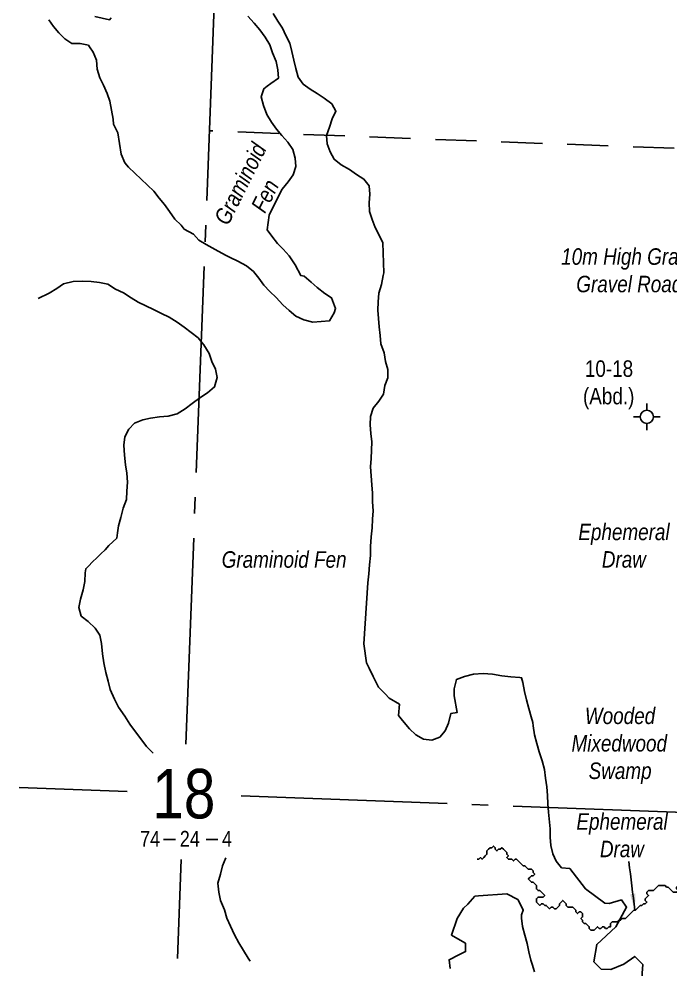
# Model space of a CAD drawing. Extents: x 329857 to 337194, y 6142471 to 6144607.
# Drawn here: x 329857 to 330252, y 6143593 to 6144173 of the extents above; entities that cross this region are included whole.
import ezdxf
from ezdxf.enums import TextEntityAlignment as Align

# ---------------------------------------------------------------- set-up
doc = ezdxf.new("R2010")
doc.units = 0
doc.header["$LTSCALE"] = 5
for name, pattern in [('foc-LSD', [8, 5, -3]), ('foc-QUARTERLINE', [33, 25, -3, 2, -3]), ('foc-TOPO-ephemeral', [6.25, 3.125, -0.625, 0.625, -0.625, 0.625, -0.625])]:
    doc.linetypes.add(name, pattern=pattern)
for name, color, linetype in [('10', 1, 'Continuous'), ('9', 3, 'Continuous'), ('F-WS-S', 8, 'Continuous'), ('L-QSEC', 8, 'foc-QUARTERLINE'), ('L-SECLBL', 7, 'Continuous'), ('L-SECTION-LSD', 7, 'foc-LSD'), ('T-CREEK', 48, 'Continuous'), ('T-DRAW', 48, 'foc-TOPO-ephemeral'), ('T-WATER-T', 48, 'Continuous'), ('WETLAND', 143, 'Continuous'), ('WETLAND-T', 146, 'Continuous')]:
    doc.layers.add(name, color=color, linetype=linetype)
doc.layers.add('F-WS-T', color=190, linetype='Continuous', lineweight=9)
doc.layers.add('T-TEXT', color=48, linetype='Continuous', lineweight=18)
doc.styles.add('80CG', font='ARIALN.TTF', dxfattribs={"height": 10})
doc.styles.add('80L', font='ARIALN.TTF', dxfattribs={"height": 10})
doc.styles.add('foc-LtypeFont', font='ARIALN.TTF', dxfattribs={"height": 7.35})
doc.styles.add('SIMPLEX', font='ARIALN.TTF')
doc.linetypes.add('foc-TOPO-flowdirection-NOLINE', pattern='A,0,[">",foc-LtypeFont,S=0.3,R=0,X=0,Y=-0.945],-20,[">",foc-LtypeFont,S=0.3,R=0,X=0,Y=-0.945],0', length=20)
doc.dimstyles.new('Compass 5 000', dxfattribs={"dimscale": 5, "dimtxt": 9, "dimasz": 2, "dimexe": 0.2, "dimexo": 0.0625, "dimgap": 0.5, "dimtad": 0, "dimtih": 1, "dimtoh": 1, "dimzin": 0, "dimdsep": 46, "dimtxsty": '80CG', "dimcen": 0.1, "dimse1": 1, "dimse2": 1, "dimclrd": 256, "dimclrt": 256, "dimaunit": 1, "dimadec": 4, "dimazin": 0, "dimtfac": 0.06, "dimtofl": 0, "dimtmove": 0, "dimatfit": 1, "dimfxl": 0.2, "dimtolj": 1, "dimtzin": 0, "dimlwd": -1, "dimarcsym": 0})

# ---------------------------------------------------------------- blocks, each defined once
blk = doc.blocks.new('L-SECLBL')
at = {"layer": '9', "color": 7}
for p, q in [((-5.08, -27.83), (-12.29, -27.83)), ((20.7, -27.83), (13.5, -27.83))]:
    blk.add_line(p, q, dxfattribs=at)
at = {"layer": '10', "color": 2, "style": 'SIMPLEX'}
blk.add_attdef('SEC', text='', height=30, dxfattribs=at).set_placement((0, 0), align=Align.MIDDLE)
at = {"layer": '10', "color": 5, "style": '80L'}
blk.add_attdef('TWP', text='', height=9.5, dxfattribs=at).set_placement((-14.43, -27.37), align=Align.MIDDLE_RIGHT)
blk.add_attdef('RGE', text='', height=9.5, dxfattribs=at).set_placement((3.62, -27.37), align=Align.MIDDLE_CENTER)
blk.add_attdef('MER', text='', height=9.5, dxfattribs=at).set_placement((23.17, -27.37), align=Align.MIDDLE_LEFT)
blk = doc.blocks.new('GABD')
for p, q in [((0, 0.81), (0, 1.62)), ((-0.81, 0), (-1.62, 0)), ((1.62, 0), (0.81, 0)), ((0, -0.81), (0, -1.62))]:
    blk.add_line(p, q)
blk.add_circle((0, 0), 0.8)

msp = doc.modelspace()

# ---------------------------------------------------------------- linework, layer by layer
at = {"layer": 'L-QSEC', "flags": 128}
for points in [[(329957.763, 6143733.247), (329987.65, 6144507.258)], [(329856.691, 6143707.031), (329922.181, 6143704.566)], [(329991.405, 6143701.961), (330758.261, 6143673.101)], [(329952.747, 6143603.36), (329955.062, 6143663.311)]]:
    msp.add_lwpolyline(points, dxfattribs=at)
at = {"layer": 'L-SECTION-LSD', "flags": 128}
msp.add_lwpolyline([(330773.71, 6144075.091), (329972.128, 6144105.264)], dxfattribs=at)
at = {"layer": 'T-CREEK', "linetype": 'foc-TOPO-flowdirection-NOLINE', "flags": 128}
msp.add_lwpolyline([(330338.5, 6143660.5), (330337.5, 6143659.5), (330337.5, 6143658.5), (330338.5, 6143657.5), (330338.5, 6143656.5), (330339.5, 6143655.5), (330339.5, 6143654.5), (330339.5, 6143653.5), (330338.5, 6143652.5), (330338.5, 6143651.5), (330337.5, 6143650.5), (330336.5, 6143649.5), (330336.5, 6143648.5), (330336.5, 6143647.5), (330335.5, 6143646.5), (330334.5, 6143645.5), (330334.5, 6143644.5), (330333.5, 6143643.5), (330332.5, 6143642.5), (330331.5, 6143641.5), (330330.5, 6143642.5), (330329.5, 6143642.5), (330328.5, 6143643.5), (330327.5, 6143642.5), (330326.5, 6143641.5), (330326.5, 6143640.5), (330325.5, 6143639.5), (330324.5, 6143638.5), (330323.5, 6143638.5), (330322.5, 6143638.5), (330321.5, 6143639.5), (330321.5, 6143640.5), (330320.5, 6143641.5), (330319.5, 6143640.5), (330319.5, 6143639.5), (330318.5, 6143638.5), (330317.5, 6143639.5), (330316.5, 6143640.5), (330315.5, 6143640.5), (330314.5, 6143639.5), (330313.5, 6143638.5), (330312.5, 6143637.5), (330311.5, 6143636.5), (330310.5, 6143636.5), (330309.5, 6143637.5), (330308.5, 6143638.5), (330307.5, 6143638.5), (330306.5, 6143639.5), (330305.5, 6143640.5), (330304.5, 6143640.5), (330303.5, 6143639.5), (330302.5, 6143640.5), (330301.5, 6143640.5), (330300.5, 6143640.5), (330299.5, 6143640.5), (330298.5, 6143641.5), (330297.5, 6143642.5), (330297.5, 6143643.5), (330296.5, 6143644.5), (330295.5, 6143643.5), (330294.5, 6143643.5), (330293.5, 6143642.5), (330292.5, 6143642.5), (330291.5, 6143643.5), (330290.5, 6143644.5), (330289.5, 6143644.5), (330288.5, 6143643.5), (330287.5, 6143642.5), (330286.5, 6143643.5), (330285.5, 6143644.5), (330285.5, 6143645.5), (330284.5, 6143645.5), (330283.5, 6143646.5), (330282.5, 6143647.5), (330281.5, 6143648.5), (330280.5, 6143647.5), (330279.5, 6143646.5), (330278.5, 6143646.5), (330277.5, 6143647.5), (330276.5, 6143647.5), (330275.5, 6143647.5), (330274.5, 6143646.5), (330275.5, 6143645.5), (330274.5, 6143644.5), (330273.5, 6143644.5), (330272.5, 6143644.5), (330271.5, 6143645.5), (330270.5, 6143645.5), (330269.5, 6143646.5), (330268.5, 6143646.5), (330267.5, 6143647.5), (330266.5, 6143647.5), (330265.5, 6143647.5), (330264.5, 6143647.5), (330263.5, 6143647.5), (330262.5, 6143647.5), (330261.5, 6143648.5), (330260.5, 6143649.5), (330259.5, 6143649.5), (330258.5, 6143650.5), (330257.5, 6143650.5), (330257.5, 6143649.5), (330257.5, 6143648.5), (330256.5, 6143647.5), (330255.5, 6143646.5), (330255.5, 6143645.5), (330256.5, 6143644.5), (330255.5, 6143643.5), (330254.5, 6143643.5), (330253.5, 6143643.5), (330252.5, 6143644.5), (330251.5, 6143645.5), (330250.5, 6143646.5), (330249.5, 6143646.5), (330248.5, 6143647.5), (330247.5, 6143647.5), (330246.5, 6143647.5), (330245.5, 6143647.5), (330244.5, 6143647.5), (330243.5, 6143646.5), (330242.5, 6143645.5), (330241.5, 6143644.5), (330240.5, 6143644.5), (330239.5, 6143644.5), (330238.5, 6143644.5), (330237.5, 6143643.5), (330237.5, 6143642.5), (330238.5, 6143641.5), (330237.5, 6143640.5), (330236.5, 6143639.5), (330236.5, 6143638.5), (330237.5, 6143637.5), (330236.5, 6143636.5), (330235.5, 6143636.5), (330234.5, 6143635.5), (330233.5, 6143635.5), (330232.5, 6143634.5), (330231.5, 6143633.5), (330230.5, 6143632.5), (330229.5, 6143632.5), (330228.5, 6143631.5), (330227.5, 6143630.5), (330226.5, 6143629.5), (330225.5, 6143628.5), (330224.5, 6143627.5), (330223.5, 6143627.5), (330222.5, 6143627.5), (330221.5, 6143626.5), (330220.5, 6143626.5), (330219.5, 6143625.5), (330218.5, 6143625.5), (330217.5, 6143625.5), (330216.5, 6143625.5), (330215.5, 6143624.5), (330215.5, 6143623.5), (330215.5, 6143622.5), (330214.5, 6143622.5), (330213.5, 6143621.5), (330212.5, 6143621.5), (330211.5, 6143622.5), (330210.5, 6143622.5), (330209.5, 6143621.5), (330208.5, 6143621.5), (330207.5, 6143622.5), (330206.5, 6143621.5), (330205.5, 6143620.5), (330204.5, 6143620.5), (330203.5, 6143620.5), (330202.5, 6143621.5), (330202.5, 6143622.5), (330201.5, 6143623.5), (330200.5, 6143624.5), (330199.5, 6143624.5), (330198.5, 6143625.5), (330198.5, 6143626.5), (330197.5, 6143627.5), (330198.5, 6143628.5), (330198.5, 6143629.5), (330198.5, 6143630.5), (330197.5, 6143631.5), (330196.5, 6143631.5), (330195.5, 6143630.5), (330194.5, 6143631.5), (330194.5, 6143632.5), (330193.5, 6143633.5), (330192.5, 6143634.5), (330191.5, 6143634.5), (330190.5, 6143634.5), (330189.5, 6143634.5), (330188.5, 6143635.5), (330188.5, 6143636.5), (330187.5, 6143637.5), (330186.5, 6143638.5), (330185.5, 6143637.5), (330184.5, 6143636.5), (330184.5, 6143635.5), (330183.5, 6143634.5), (330182.5, 6143633.5), (330181.5, 6143633.5), (330180.5, 6143634.5), (330179.5, 6143634.5), (330178.5, 6143633.5), (330177.5, 6143634.5), (330176.5, 6143635.5), (330175.5, 6143635.5), (330174.5, 6143636.5), (330173.5, 6143636.5), (330172.5, 6143635.5), (330171.5, 6143636.5), (330170.5, 6143637.5), (330170.5, 6143638.5), (330170.5, 6143639.5), (330171.5, 6143640.5), (330172.5, 6143640.5), (330173.5, 6143640.5), (330174.5, 6143640.5), (330175.5, 6143641.5), (330174.5, 6143642.5), (330173.5, 6143643.5), (330172.5, 6143644.5), (330171.5, 6143644.5), (330170.5, 6143645.5), (330170.5, 6143646.5), (330170.5, 6143647.5), (330169.5, 6143648.5), (330168.5, 6143649.5), (330167.5, 6143649.5), (330166.5, 6143650.5), (330165.5, 6143651.5), (330166.5, 6143652.5), (330167.5, 6143653.5), (330168.5, 6143653.5), (330169.5, 6143654.5), (330168.5, 6143655.5), (330168.5, 6143656.5), (330167.5, 6143657.5), (330166.5, 6143657.5), (330165.5, 6143657.5), (330164.5, 6143658.5), (330163.5, 6143659.5), (330162.5, 6143659.5), (330161.5, 6143660.5), (330160.5, 6143661.5), (330159.5, 6143662.5), (330158.5, 6143663.5), (330157.5, 6143663.5), (330156.5, 6143662.5), (330155.5, 6143663.5), (330154.5, 6143663.5), (330153.5, 6143663.5), (330152.5, 6143664.5), (330153.5, 6143665.5), (330152.5, 6143666.5), (330152.5, 6143667.5), (330151.5, 6143668.5), (330150.5, 6143669.5), (330149.5, 6143670.5), (330148.5, 6143669.5), (330147.5, 6143669.5), (330146.5, 6143668.5), (330145.5, 6143669.5), (330145.5, 6143670.5), (330144.5, 6143671.5), (330143.5, 6143670.5), (330142.5, 6143670.5), (330141.5, 6143669.5), (330140.5, 6143668.5), (330140.5, 6143667.5), (330140.5, 6143666.5), (330139.5, 6143665.5), (330138.5, 6143664.5), (330137.5, 6143663.5), (330136.5, 6143664.5), (330135.5, 6143663.5), (330134.5, 6143663.5)], dxfattribs=at)
at = {"layer": 'T-DRAW'}
msp.add_lwpolyline([(330134.5, 6143663.5), (330135.5, 6143663.5), (330136.5, 6143664.5), (330137.5, 6143663.5), (330138.5, 6143664.5), (330139.5, 6143665.5), (330140.5, 6143666.5), (330140.5, 6143667.5), (330140.5, 6143668.5), (330141.5, 6143669.5), (330142.5, 6143670.5), (330143.5, 6143670.5), (330144.5, 6143671.5), (330145.5, 6143670.5), (330145.5, 6143669.5), (330146.5, 6143668.5), (330147.5, 6143669.5), (330148.5, 6143669.5), (330149.5, 6143670.5), (330150.5, 6143669.5), (330151.5, 6143668.5), (330152.5, 6143667.5), (330152.5, 6143666.5), (330153.5, 6143665.5), (330152.5, 6143664.5), (330153.5, 6143663.5), (330154.5, 6143663.5), (330155.5, 6143663.5), (330156.5, 6143662.5), (330157.5, 6143663.5), (330158.5, 6143663.5), (330159.5, 6143662.5), (330160.5, 6143661.5), (330161.5, 6143660.5), (330162.5, 6143659.5), (330163.5, 6143659.5), (330164.5, 6143658.5), (330165.5, 6143657.5), (330166.5, 6143657.5), (330167.5, 6143657.5), (330168.5, 6143656.5), (330168.5, 6143655.5), (330169.5, 6143654.5), (330168.5, 6143653.5), (330167.5, 6143653.5), (330166.5, 6143652.5), (330165.5, 6143651.5), (330166.5, 6143650.5), (330167.5, 6143649.5), (330168.5, 6143649.5), (330169.5, 6143648.5), (330170.5, 6143647.5), (330170.5, 6143646.5), (330170.5, 6143645.5), (330171.5, 6143644.5), (330172.5, 6143644.5), (330173.5, 6143643.5), (330174.5, 6143642.5), (330175.5, 6143641.5), (330174.5, 6143640.5), (330173.5, 6143640.5), (330172.5, 6143640.5), (330171.5, 6143640.5), (330170.5, 6143639.5), (330170.5, 6143638.5), (330170.5, 6143637.5), (330171.5, 6143636.5), (330172.5, 6143635.5), (330173.5, 6143636.5), (330174.5, 6143636.5), (330175.5, 6143635.5), (330176.5, 6143635.5), (330177.5, 6143634.5), (330178.5, 6143633.5), (330179.5, 6143634.5), (330180.5, 6143634.5), (330181.5, 6143633.5), (330182.5, 6143633.5), (330183.5, 6143634.5), (330184.5, 6143635.5), (330184.5, 6143636.5), (330185.5, 6143637.5), (330186.5, 6143638.5), (330187.5, 6143637.5), (330188.5, 6143636.5), (330188.5, 6143635.5), (330189.5, 6143634.5), (330190.5, 6143634.5), (330191.5, 6143634.5), (330192.5, 6143634.5), (330193.5, 6143633.5), (330194.5, 6143632.5), (330194.5, 6143631.5), (330195.5, 6143630.5), (330196.5, 6143631.5), (330197.5, 6143631.5), (330198.5, 6143630.5), (330198.5, 6143629.5), (330198.5, 6143628.5), (330197.5, 6143627.5), (330198.5, 6143626.5), (330198.5, 6143625.5), (330199.5, 6143624.5), (330200.5, 6143624.5), (330201.5, 6143623.5), (330202.5, 6143622.5), (330202.5, 6143621.5), (330203.5, 6143620.5), (330204.5, 6143620.5), (330205.5, 6143620.5), (330206.5, 6143621.5), (330207.5, 6143622.5), (330208.5, 6143621.5), (330209.5, 6143621.5), (330210.5, 6143622.5), (330211.5, 6143622.5), (330212.5, 6143621.5), (330213.5, 6143621.5), (330214.5, 6143622.5), (330215.5, 6143622.5), (330215.5, 6143623.5), (330215.5, 6143624.5), (330216.5, 6143625.5), (330217.5, 6143625.5), (330218.5, 6143625.5), (330219.5, 6143625.5), (330220.5, 6143626.5), (330221.5, 6143626.5), (330222.5, 6143627.5), (330223.5, 6143627.5), (330224.5, 6143627.5), (330225.5, 6143628.5), (330226.5, 6143629.5), (330227.5, 6143630.5), (330228.5, 6143631.5), (330229.5, 6143632.5), (330230.5, 6143632.5), (330231.5, 6143633.5), (330232.5, 6143634.5), (330233.5, 6143635.5), (330234.5, 6143635.5), (330235.5, 6143636.5), (330236.5, 6143636.5), (330237.5, 6143637.5), (330236.5, 6143638.5), (330236.5, 6143639.5), (330237.5, 6143640.5), (330238.5, 6143641.5), (330237.5, 6143642.5), (330237.5, 6143643.5), (330238.5, 6143644.5), (330239.5, 6143644.5), (330240.5, 6143644.5), (330241.5, 6143644.5), (330242.5, 6143645.5), (330243.5, 6143646.5), (330244.5, 6143647.5), (330245.5, 6143647.5), (330246.5, 6143647.5), (330247.5, 6143647.5), (330248.5, 6143647.5), (330249.5, 6143646.5), (330250.5, 6143646.5), (330251.5, 6143645.5), (330252.5, 6143644.5)], dxfattribs=at)
at = {"layer": 'WETLAND'}
for points in [[(329874.666, 6144172.53), (329877.616, 6144168.614), (329880.789, 6144164.7), (329884.319, 6144161.106), (329888.564, 6144158.15), (329893.658, 6144158.2), (329898.695, 6144157.236), (329899.409, 6144156.163), (329901.51, 6144153.002), (329903.61, 6144148.131), (329903.98, 6144142.679), (329905.722, 6144137.489), (329907.841, 6144132.956), (329910.011, 6144127.89), (329911.703, 6144123.233), (329912.749, 6144117.742), (329913.795, 6144112.252), (329914.024, 6144109.235), (329916.479, 6144103.979), (329918.521, 6144091.021), (329920.722, 6144085.78), (329923.011, 6144083.216), (329926.88, 6144079.602), (329930.748, 6144075.989), (329938.485, 6144068.761), (329941.638, 6144064.51), (329944.811, 6144060.596), (329947.964, 6144056.344), (329951.098, 6144051.754), (329954.966, 6144048.14), (329956.886, 6144045.551), (329962.5, 6144042.5), (329965.648, 6144038.977), (329970.219, 6144036.422), (329977.484, 6144032.361), (329982.23, 6144029.709), (329984.739, 6144028.461), (329989.361, 6144026.163), (329994.64, 6144023.487), (329998.847, 6144019.855), (330002.02, 6144015.94), (330005.173, 6144011.689), (330008.683, 6144007.755), (330012.551, 6144004.141), (330016.72, 6143999.832), (330020.588, 6143996.218), (330024.476, 6143992.944), (330029.437, 6143990.625), (330034.793, 6143989.303), (330045.02, 6143990.081), (330047.709, 6143994.878), (330048.61, 6143997.588), (330046.269, 6144004.047), (330042.218, 6144006.533), (330037.485, 6144010.345), (330033.786, 6144013.46), (330029.514, 6144017.174), (330027.5, 6144017.5), (330024.183, 6144024.007), (330023.253, 6144025.259), (330020.438, 6144029.493), (330016.928, 6144033.425), (330013.398, 6144037.02), (330009.906, 6144041.291), (330007.214, 6144045.233), (330008.34, 6144054.16), (330015.279, 6144068.053), (330016.35, 6144069.893), (330019.926, 6144074.327), (330022.882, 6144078.572), (330024.523, 6144083.571), (330024.135, 6144088.684), (330022.73, 6144093.855), (330019.596, 6144098.446), (330016.086, 6144102.379), (330012.913, 6144106.292), (330009.728, 6144110.596), (330006.964, 6144115.116), (330004.903, 6144120.664), (330003.498, 6144125.835), (330005.139, 6144130.833), (330007.121, 6144132.303), (330009.392, 6144133.987), (330013.982, 6144137.121), (330013.593, 6144142.234), (330012.528, 6144147.386), (330010.447, 6144152.596), (330008.686, 6144157.448), (330005.89, 6144162.019), (330002.755, 6144166.61), (329999.244, 6144170.542), (329995.415, 6144174.834)], [(329912.531, 6144173.762), (329911.525, 6144172.686), (329902.553, 6144174.671)], [(330010.775, 6144176.339), (330013.571, 6144171.767), (330016.386, 6144167.534), (330018.505, 6144163.002), (330020.962, 6144158.449), (330022.027, 6144153.297), (330023.432, 6144148.126), (330024.497, 6144142.974), (330025.901, 6144137.802), (330029.054, 6144133.551), (330033.299, 6144130.595), (330037.564, 6144127.977), (330041.809, 6144125.021), (330046.373, 6144121.707), (330048.83, 6144117.154), (330046.532, 6144112.533), (330044.891, 6144107.535), (330043.249, 6144102.535), (330043.638, 6144097.422), (330045.4, 6144092.57), (330047.857, 6144088.018), (330052.083, 6144084.723), (330057.005, 6144081.729), (330061.25, 6144078.773), (330065.86, 6144076.021), (330069.006, 6144071.883), (330069.394, 6144066.77), (330069.107, 6144061.695), (330069.138, 6144056.262), (330070.9, 6144051.41), (330072.662, 6144046.558), (330075.119, 6144042.006), (330077.283, 6144037.348), (330078.023, 6144019.149), (330077.46, 6144017.434), (330076.476, 6144012.059), (330074.816, 6144006.722), (330074.527, 6144001.647), (330074.24, 6143996.57), (330075.018, 6143986.343), (330075.745, 6143981.211), (330076.134, 6143976.097), (330078.195, 6143970.549), (330078.923, 6143965.416), (330080.346, 6143960.583), (330080.397, 6143955.489), (330078.436, 6143950.848), (330077.791, 6143945.454), (330074.835, 6143941.209), (330071.54, 6143936.983), (330069.899, 6143931.984), (330069.612, 6143926.909), (330070, 6143921.796), (330070.728, 6143916.663), (330070.439, 6143911.587), (330070.152, 6143906.512), (330069.864, 6143901.437), (330070.603, 6143890.532), (330070.992, 6143885.419), (330071.043, 6143880.324), (330071.413, 6143874.872), (330071.125, 6143869.797), (330070.818, 6143864.383), (330070.172, 6143858.989), (330069.847, 6143853.238), (330069.821, 6143847.783), (330069.216, 6143842.118), (330068.906, 6143836.658), (330068.241, 6143831.159), (330065.808, 6143794.075), (330067.479, 6143782.641), (330069.048, 6143779.284), (330071.487, 6143774.394), (330073.606, 6143769.862), (330074.728, 6143767.784), (330076.225, 6143766.225), (330078.775, 6143763.775), (330081.225, 6143761.225), (330087.5, 6143757.5), (330086.802, 6143750.659), (330089.314, 6143747.587), (330093.497, 6143742.552), (330097.313, 6143738.986), (330101.916, 6143736.35), (330106.972, 6143735.723), (330111.823, 6143737.485), (330115.099, 6143741.373), (330117.059, 6143746.013), (330118.556, 6143751.78), (330122.5, 6143752.5), (330120.555, 6143762.641), (330120.617, 6143766.857), (330121.958, 6143772.551), (330126.81, 6143774.313), (330132.32, 6143775.697), (330138.11, 6143776.048), (330143.862, 6143775.722), (330149.575, 6143774.719), (330154.97, 6143774.074), (330160.383, 6143773.767), (330161.511, 6143773.551), (330162.307, 6143770.579), (330163.169, 6143765.308), (330164.427, 6143760.209), (330165.866, 6143754.905), (330167.317, 6143749.795), (330168.308, 6143746.503), (330168.554, 6143744.309), (330169.404, 6143738.846), (330170.662, 6143733.746), (330172.165, 6143728.697), (330173.927, 6143723.117), (330175.367, 6143717.814), (330176.047, 6143712.747), (330176.715, 6143707.487), (330177.181, 6143702.046), (330177.475, 6143697.001), (330177.769, 6143691.956), (330178.743, 6143681.843), (330178.844, 6143676.809), (330179.331, 6143671.754), (330180.407, 6143666.858), (330182.469, 6143662.292), (330185.721, 6143658.24), (330190.733, 6143657.956), (330200.343, 6143645.544), (330211.95, 6143636.803), (330214.632, 6143636.649), (330222.09, 6143638.778), (330225.173, 6143634.342), (330218.628, 6143622.489), (330207.066, 6143611.851), (330205.402, 6143601.351), (330209.735, 6143596.863), (330215.72, 6143596.518), (330223.557, 6143599.87), (330230.136, 6143604.577), (330234.998, 6143599.553), (330234.704, 6143594.347), (330234.613, 6143592.747)], [(329937.958, 6143727.884), (329937.832, 6143728.002), (329933.983, 6143731.954), (329930.511, 6143736.563), (329927.358, 6143740.816), (329923.885, 6143745.425), (329920.77, 6143750.354), (329916.998, 6143755.659), (329914.56, 6143760.55), (329911.841, 6143766.474), (329910.803, 6143771.488), (329909.371, 6143776.797), (329908.005, 6143782.645), (329907.297, 6143788.117), (329906.627, 6143794.264), (329905.561, 6143799.416), (329902.747, 6143803.65), (329898.559, 6143807.62), (329894.333, 6143810.915), (329892.93, 6143816.086), (329893.894, 6143821.123), (329895.573, 6143826.798), (329896.538, 6143831.835), (329896.845, 6143837.249), (329897.123, 6143839.65), (329898.798, 6143841.202), (329901.202, 6143843.798), (329903.798, 6143846.202), (329906.202, 6143848.798), (329908.798, 6143851.202), (329911.202, 6143853.798), (329915.949, 6143858.196), (329916.332, 6143861.5), (329916.944, 6143865.651), (329918.426, 6143870.649), (329919.767, 6143876.342), (329921.765, 6143881.661), (329922.054, 6143886.736), (329922.36, 6143892.15), (329921.99, 6143897.602), (329921.263, 6143902.735), (329920.574, 6143908.543), (329920.243, 6143914.673), (329920.87, 6143919.728), (329923.168, 6143924.35), (329926.763, 6143927.881), (329931.634, 6143929.98), (329936.443, 6143930.974), (329941.919, 6143931.773), (329947.032, 6143932.162), (329952.542, 6143933.547), (329957.471, 6143936.661), (329961.722, 6143939.815), (329966.332, 6143943.287), (329970.923, 6143946.422), (329975.194, 6143949.913), (329976.874, 6143955.589), (329975.808, 6143960.741), (329973.689, 6143965.273), (329971.928, 6143970.125), (329968.831, 6143975.392), (329967.712, 6143976.762), (329965.34, 6143979.664), (329961.114, 6143982.958), (329956.888, 6143986.253), (329952.642, 6143989.209), (329947.721, 6143992.203), (329943.099, 6143994.503), (329938.139, 6143996.82), (329933.518, 6143999.119), (329928.895, 6144001.418), (329924.631, 6144004.035), (329920.048, 6144007.011), (329915.088, 6144009.329), (329910.504, 6144012.305), (329905.467, 6144013.269), (329900.412, 6144013.894), (329895.335, 6144014.183), (329889.546, 6144013.832), (329883.697, 6144012.466), (329879.465, 6144009.651), (329874.893, 6144006.856), (329868.138, 6144003.488)], [(329996.87, 6143601.699), (329995.609, 6143603.546), (329992.813, 6143608.117), (329990.018, 6143612.688), (329987.241, 6143617.598), (329984.822, 6143622.827), (329982.722, 6143627.698), (329981.318, 6143632.869), (329978.918, 6143638.436), (329977.853, 6143643.588), (329977.145, 6143649.06), (329978.804, 6143654.397), (329980.107, 6143659.414), (329982.087, 6143664.394)], [(330169.309, 6143595.206), (330168.718, 6143597.122), (330167.816, 6143599.932), (330167.074, 6143602.243), (330165.816, 6143607.344), (330164.943, 6143612.422), (330163.493, 6143617.532), (330162.042, 6143622.643), (330161.362, 6143627.709), (330161.398, 6143629.697), (330162.5, 6143632.5), (330161.548, 6143634.398), (330159.16, 6143639.16), (330152.5, 6143642.5), (330135.313, 6143641.257), (330133.222, 6143641.106), (330128.82, 6143636.179), (330126.18, 6143633.821), (330122.5, 6143627.5), (330118.912, 6143617.5), (330122.822, 6143615.223), (330127.5, 6143612.5), (330127.5, 6143607.5), (330123.352, 6143605.426), (330117.5, 6143602.5), (330118.177, 6143597.131)]]:
    msp.add_lwpolyline(points, dxfattribs=at)

# ---------------------------------------------------------------- block references
at = {"layer": 'F-WS-S', "xscale": 4.99924415, "yscale": 4.99924415, "zscale": 4.99924415}
msp.add_blockref('GABD', (330237.493, 6143931.836), dxfattribs=at)
at = {"layer": 'L-SECLBL', "xscale": 0.99984883, "yscale": 0.99984883, "zscale": 0.99984883}
msp.add_blockref('L-SECLBL', (329956.605, 6143703.271), dxfattribs=at).add_auto_attribs({'SEC': '18', 'TWP': '74', 'RGE': '24', 'MER': '4'})

# ---------------------------------------------------------------- texts
at = {"layer": 'F-WS-T', "insert": (330198.352, 6143966.049), "char_height": 9.99849, "attachment_point": 1, "style": '80L'}
msp.add_mtext_dynamic_manual_height_columns('\\pi1.52317;10-18\\P\\pi0.39101;(Abd.)', width=30.59333, gutter_width=49.992, heights=[0], dxfattribs=at)
at = {"layer": 'T-TEXT', "insert": (330184.596, 6144034.018), "char_height": 9.99849, "attachment_point": 1, "style": '80L'}
msp.add_mtext_dynamic_manual_height_columns('\\pi0.8957;{\\fArial Narrow|b0|i1|c0|p34;10m High Grade\\P\\pi10.09281;Gravel Road}', width=83.85267, gutter_width=49.992, heights=[0], dxfattribs=at)
at = {"layer": 'T-WATER-T', "char_height": 9.99849, "attachment_point": 1, "style": '80L'}
for insert in [(330195.614, 6143867.003), (330194.444, 6143691.376)]:
    msp.add_mtext_dynamic_manual_height_columns('\\pi0.30916;{\\fArial Narrow|b0|i1|c0|p34;Ephemeral\\P\\pi14.5669;Draw}', width=55.97148, gutter_width=49.992, heights=[0], dxfattribs=dict(at, insert=insert))
at = {"layer": 'WETLAND-T', "insert": (329974.258, 6144051.231), "char_height": 9.99849, "attachment_point": 1, "rotation": 63.459127, "style": '80L'}
msp.add_mtext_dynamic_manual_height_columns('\\pi0.60584;{\\fArial Narrow|b0|i1|c0|p34;Graminoid\\P\\pi17.25749;Fen}', width=53.41389, gutter_width=49.992, heights=[0], dxfattribs=at)
at = {"layer": 'WETLAND-T', "char_height": 9.99849, "attachment_point": 1, "style": '80L'}
for s, width, insert in [('\\pi0.60584;{\\fArial Narrow|b0|i1|c0|p34;Graminoid Fen}', 75.53878, (329978.956, 6143850.281)), ('\\pi8.40139;{\\fArial Narrow|b0|i1|c0|p34;Wooded \\P\\pi0.30234;Mixedwood\\P\\pi10.68617;Swamp}', 58.50862, (330191.486, 6143755.485))]:
    msp.add_mtext_dynamic_manual_height_columns(s, width=width, gutter_width=49.992, heights=[0], dxfattribs=dict(at, insert=insert))

# ---------------------------------------------------------------- leaders
at = {"layer": 'T-WATER-T', "path_type": 1}
msp.add_leader([(330230.183, 6143632.5), (330226.592, 6143662.038)], dimstyle='Compass 5 000', override={"dimgap": 0.5, "dimtad": 0}, dxfattribs=at)

doc.saveas('drawing.dxf')
